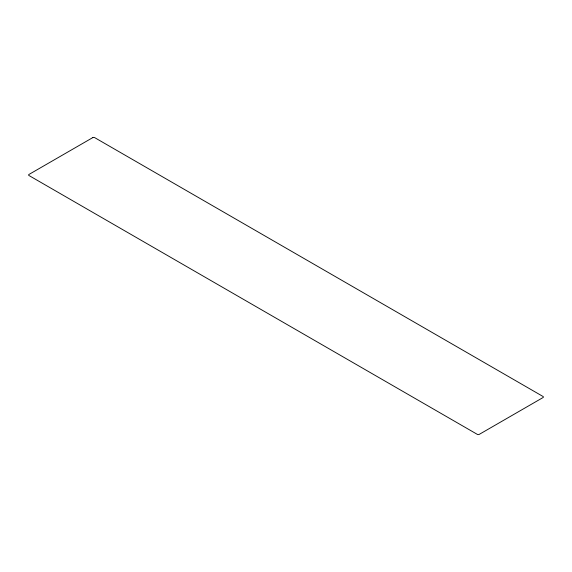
<?xml version="1.0" encoding="UTF-8"?>
<svg xmlns="http://www.w3.org/2000/svg" width="572" height="572" viewBox="0 0 572 572"><rect width="100%" height="100%" fill="white"/><g stroke="black" fill="none" stroke-linecap="round" stroke-linejoin="round"><path stroke-width="0.86" d="M92.771 137.616L28.986 174.439A1.323 0.765 0 0 0 28.986 175.525L477.348 434.384A1.323 0.765 0 0 0 479.229 434.384L543.014 397.561A1.33 0.765 0 0 0 543.014 396.475L94.652 137.616A1.33 0.765 0 0 0 92.771 137.616"/></g></svg>
